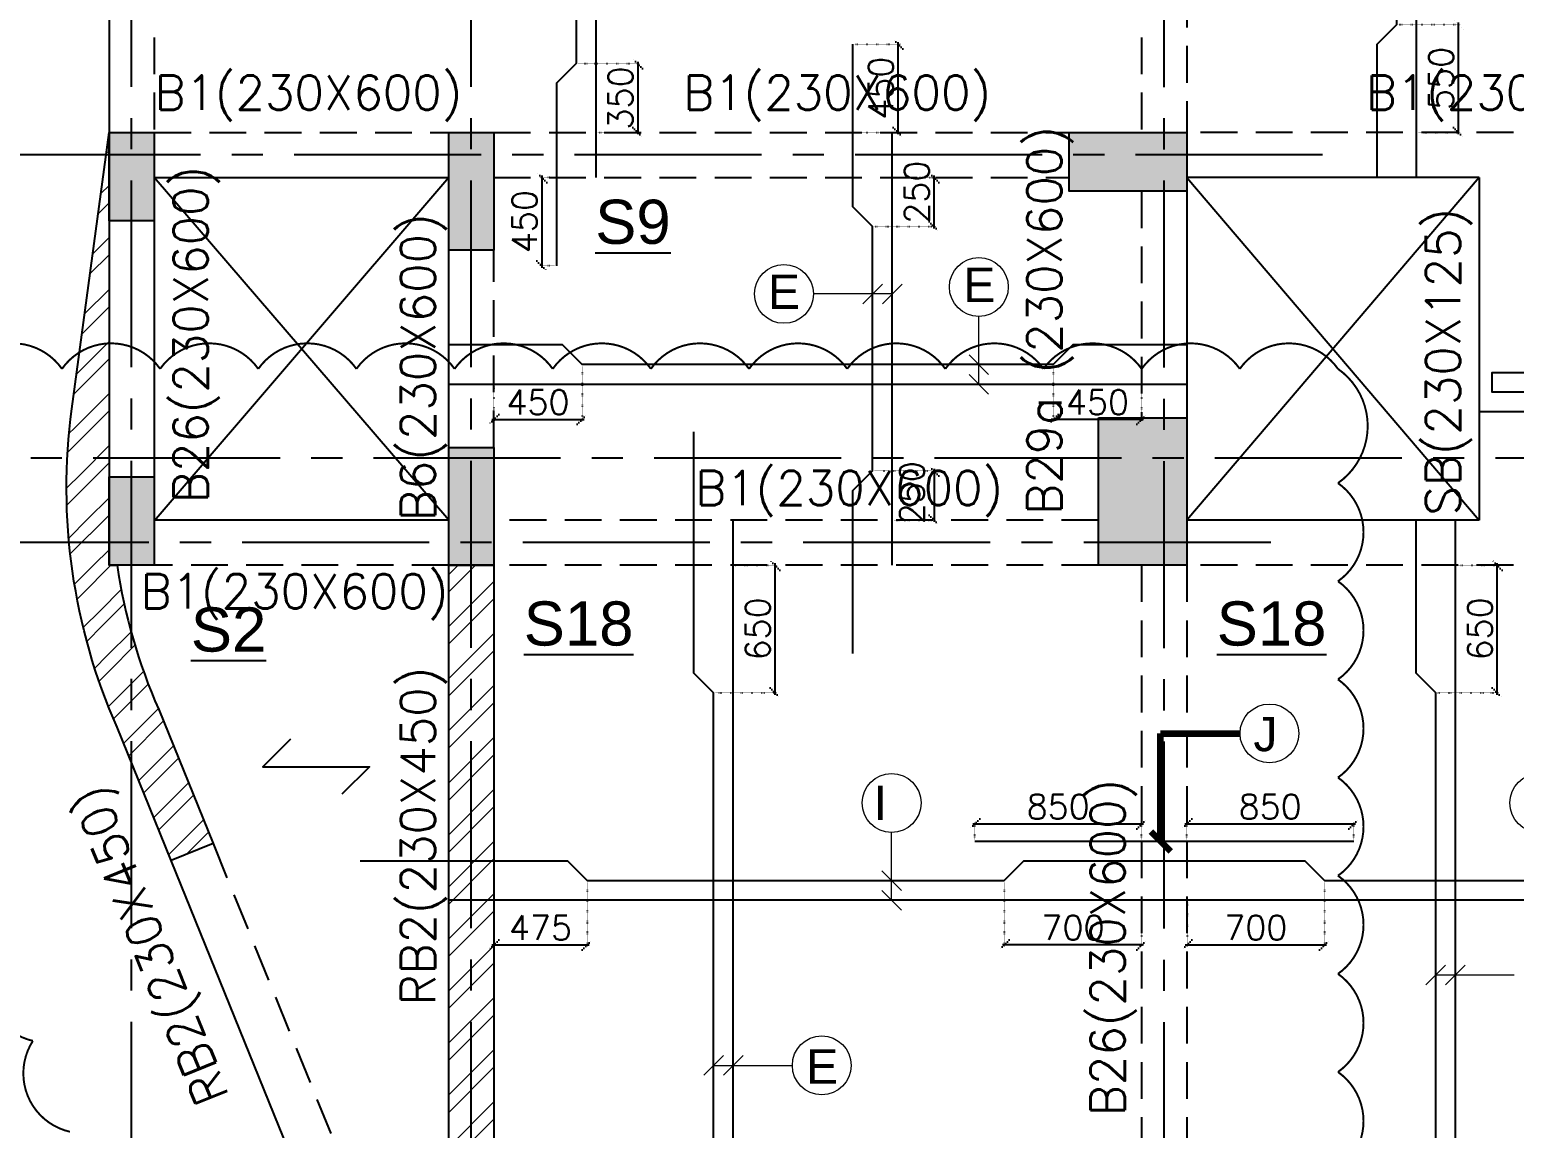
# Model space of a CAD drawing. Header units: millimetres. Extents: x 1921121 to 2008675, y -1544779 to -1482871.
# Drawn here: x 1927178 to 1934740, y -1511449 to -1505852 of the extents above; entities that cross this region are included whole.
import ezdxf

# ---------------------------------------------------------------- set-up
doc = ezdxf.new("R2010")
doc.units = ezdxf.units.MM
doc.header["$MEASUREMENT"] = 0
doc.header["$PDMODE"] = 98
for name, pattern in [('1', [0]), ('ACAD_ISO02W100', [15, 12, -3]), ('CENTER2', [28.575, 19.05, -3.175, 3.175, -3.175]), ('CONTINOUS', [0]), ('DOT', [0.25, 0, -0.25]), ('HIDDEN', [0.375, 0.25, -0.125])]:
    doc.linetypes.add(name, pattern=pattern)
for name, color, linetype in [('BEAM NO', 7, '1'), ('BEAM-230X450', 31, 'Continuous'), ('BEAM-230X600', 150, 'Continuous'), ('DIM', 191, 'Continuous'), ('Revision', 7, 'Continuous'), ('s-steel', 1, 'Continuous'), ('S-STRU. CUTOUT', 3, 'Continuous'), ('SLAB NO.', 4, 'Continuous'), ('STEEL', 1, 'Continuous'), ('STR.COLUMN', 1, 'Continuous')]:
    doc.layers.add(name, color=color, linetype=linetype)
for name, color, linetype, lineweight in [('BRICK WALL_MOFA', 8, 'Continuous', 30), ('CENTER_LINE', 8, 'CENTER2', 25), ('GRID', 252, 'ACAD_ISO02W100', 9), ('LEADER', 191, 'Continuous', 15), ('S-B5-230X600', 120, 'HIDDEN', 25), ('SLAB STEEL MARK', 133, 'Continuous', 30)]:
    doc.layers.add(name, color=color, linetype=linetype, lineweight=lineweight)
doc.layers.add('HATCH_LIGHT_MOFA', color=7, linetype='Continuous', lineweight=5, true_color=0x5b5b5b)
doc.styles.add('DEEPAK', font='arial.ttf')
doc.styles.add('ROMANS', font='romans.shx')
doc.styles.add('RS', font='romans.shx', dxfattribs={"width": 0.9})
doc.styles.add('style1', font='arial.ttf')
doc.dimstyles.new('KRUNAL-MM', dxfattribs={"dimtxt": 50, "dimasz": 35, "dimexe": 25, "dimexo": 0, "dimgap": 15, "dimtad": 1, "dimdec": 0, "dimzin": 0, "dimdsep": 46, "dimtxsty": 'RS', "dimblk": 'OBLIQUE', "dimcen": 0, "dimdle": 25, "dimclrd": 256, "dimclre": 256, "dimclrt": 7, "dimadec": 0, "dimazin": 0, "dimtfac": 1, "dimtdec": 0, "dimtix": 1, "dimtmove": 0, "dimatfit": 2, "dimfxl": 1, "dimtolj": 1, "dimtzin": 0, "dimlwd": -1, "dimlwe": -1, "dimarcsym": 0})
doc.dimstyles.new('pag', dxfattribs={"dimtxt": 180, "dimasz": 150, "dimexe": 100, "dimexo": 0, "dimgap": 50, "dimtad": 1, "dimdec": 0, "dimzin": 0, "dimdsep": 46, "dimtxsty": 'ROMANS', "dimblk": 'OBLIQUE', "dimcen": 0, "dimdle": 100, "dimclrd": 256, "dimclre": 256, "dimclrt": 256, "dimadec": 0, "dimazin": 0, "dimtfac": 1, "dimtdec": 0, "dimtmove": 2, "dimatfit": 3, "dimfxl": 1, "dimtolj": 1, "dimtzin": 0, "dimlwd": -1, "dimlwe": -1, "dimarcsym": 0})
pattern_1 = [(45, (4879.53, -101261.54), (-132.582521, 132.582521), []), (45, (4967.92, -101261.54), (-132.582521, 132.582521), [])]

# ---------------------------------------------------------------- blocks, each defined once
blk = doc.blocks.new('FIRST FLOOR COLUMNS')
at = {"layer": 'CENTER_LINE', "ltscale": 50}
for p, q in [((115, -42280.8), (115, 16013)), ((1845, -42280.8), (1845, 16013)), ((5375, -42282.2), (5375, 16013)), ((68022.3, -7025), (-4699.2, -7025))]:
    blk.add_line(p, q, dxfattribs=at)
for points in [[(6181.5, -5480), (-3761.3, -5480), (-4337.3, -4858), (-4759.7, -4858)], [(5917.3, -7455), (-3761.3, -7455), (-4337.3, -8077), (-4759.7, -8077)]]:
    blk.add_lwpolyline(points, dxfattribs=at)
blk = doc.blocks.new('_Oblique')
at = {"color": 0, "linetype": 'ByBlock', "lineweight": -2}
blk.add_line((-0.5, -0.5), (0.5, 0.5), dxfattribs=at)
blk = doc.blocks.new('*D52')
at = {"layer": 'Defpoints', "color": 0, "linetype": 'DOT', "ltscale": 5, "transparency": 16777216}
for p in [(1929962, -1506025.3), (1930061.7, -1506375.3), (1930274.8, -1506375.3)]:
    blk.add_point(p, dxfattribs=at)
at = {"layer": 'DIM', "color": 191, "linetype": 'DOT', "ltscale": 5, "transparency": 16777216}
for p, q in [((1929972, -1506025.3), (1930284.8, -1506025.3)), ((1930071.7, -1506375.3), (1930284.8, -1506375.3))]:
    blk.add_line(p, q, dxfattribs=at)
at = {"layer": 'DIM', "color": 191, "ltscale": 5, "transparency": 16777216}
blk.add_line((1930274.8, -1506015.3), (1930274.8, -1506385.3), dxfattribs=at)
at = {"layer": 'DIM', "color": 191, "linetype": 'DOT', "ltscale": 5, "transparency": 16777216, "xscale": 50, "yscale": 50, "zscale": 50}
for p, rotation in [((1930274.8, -1506025.3), 90), ((1930274.8, -1506375.3), 270)]:
    blk.add_blockref('_Oblique', p, dxfattribs=dict(at, rotation=rotation))
at = {"layer": 'DIM', "color": 7, "linetype": 'DOT', "ltscale": 5, "transparency": 16777216, "insert": (1930187.3, -1506200.3), "char_height": 125, "attachment_point": 5, "rotation": 90, "style": 'ROMANS'}
blk.add_mtext('\\A1;350', dxfattribs=at)
blk = doc.blocks.new('*D54')
at = {"layer": 'Defpoints', "color": 0, "linetype": 'DOT', "ltscale": 5, "transparency": 16777216}
for p in [(1929861.8, -1506605.3), (1929786.2, -1507055.3), (1929861.8, -1507055.3)]:
    blk.add_point(p, dxfattribs=at)
at = {"layer": 'DIM', "color": 191, "linetype": 'DOT', "ltscale": 5, "transparency": 16777216}
for p, q in [((1929851.8, -1506605.3), (1929776.2, -1506605.3)), ((1929851.8, -1507055.3), (1929776.2, -1507055.3))]:
    blk.add_line(p, q, dxfattribs=at)
at = {"layer": 'DIM', "color": 191, "ltscale": 5, "transparency": 16777216}
blk.add_line((1929786.2, -1506595.3), (1929786.2, -1507065.3), dxfattribs=at)
at = {"layer": 'DIM', "color": 191, "linetype": 'DOT', "ltscale": 5, "transparency": 16777216, "xscale": 50, "yscale": 50, "zscale": 50}
for p, rotation in [((1929786.2, -1506605.3), 90), ((1929786.2, -1507055.3), 270)]:
    blk.add_blockref('_Oblique', p, dxfattribs=dict(at, rotation=rotation))
at = {"layer": 'DIM', "color": 7, "linetype": 'DOT', "ltscale": 5, "transparency": 16777216, "insert": (1929698.7, -1506830.3), "char_height": 125, "attachment_point": 5, "rotation": 90, "style": 'ROMANS'}
blk.add_mtext('\\A1;450', dxfattribs=at)
blk = doc.blocks.new('*D57')
at = {"layer": 'Defpoints', "color": 0, "linetype": 'DOT', "ltscale": 5, "transparency": 16777216}
for p in [(1931571.3, -1506605.3), (1931784.5, -1506605.3), (1931471.7, -1506855.3)]:
    blk.add_point(p, dxfattribs=at)
at = {"layer": 'DIM', "color": 191, "linetype": 'DOT', "ltscale": 5, "transparency": 16777216}
for p, q in [((1931581.3, -1506605.3), (1931794.5, -1506605.3)), ((1931481.7, -1506855.3), (1931794.5, -1506855.3))]:
    blk.add_line(p, q, dxfattribs=at)
at = {"layer": 'DIM', "color": 191, "ltscale": 5, "transparency": 16777216}
blk.add_line((1931784.5, -1506865.3), (1931784.5, -1506595.3), dxfattribs=at)
at = {"layer": 'DIM', "color": 191, "linetype": 'DOT', "ltscale": 5, "transparency": 16777216, "xscale": 50, "yscale": 50, "zscale": 50}
for p, rotation in [((1931784.5, -1506605.3), 90), ((1931784.5, -1506855.3), 270)]:
    blk.add_blockref('_Oblique', p, dxfattribs=dict(at, rotation=rotation))
at = {"layer": 'DIM', "color": 7, "linetype": 'DOT', "ltscale": 5, "transparency": 16777216, "insert": (1931697, -1506680.3), "char_height": 125, "attachment_point": 5, "rotation": 90, "style": 'ROMANS'}
blk.add_mtext('\\A1;250', dxfattribs=at)
blk = doc.blocks.new('*D58')
at = {"layer": 'Defpoints', "color": 0, "linetype": 'DOT', "ltscale": 5, "transparency": 16777216}
for p in [(1931471.6, -1508100.3), (1931571.6, -1508350.3), (1931784.7, -1508350.3)]:
    blk.add_point(p, dxfattribs=at)
at = {"layer": 'DIM', "color": 191, "linetype": 'DOT', "ltscale": 5, "transparency": 16777216}
for p, q in [((1931481.6, -1508100.3), (1931794.7, -1508100.3)), ((1931581.6, -1508350.3), (1931794.7, -1508350.3))]:
    blk.add_line(p, q, dxfattribs=at)
at = {"layer": 'DIM', "color": 191, "ltscale": 5, "transparency": 16777216}
blk.add_line((1931784.7, -1508090.3), (1931784.7, -1508360.3), dxfattribs=at)
at = {"layer": 'DIM', "color": 191, "linetype": 'DOT', "ltscale": 5, "transparency": 16777216, "xscale": 50, "yscale": 50, "zscale": 50}
for p, rotation in [((1931784.7, -1508100.3), 90), ((1931784.7, -1508350.3), 270)]:
    blk.add_blockref('_Oblique', p, dxfattribs=dict(at, rotation=rotation))
at = {"layer": 'DIM', "color": 7, "linetype": 'DOT', "ltscale": 5, "transparency": 16777216, "insert": (1931672.2, -1508211.1), "char_height": 125, "attachment_point": 5, "rotation": 90, "style": 'ROMANS'}
blk.add_mtext('\\A1;250', dxfattribs=at)
blk = doc.blocks.new('*D59')
at = {"layer": 'Defpoints', "color": 0, "linetype": 'DOT', "ltscale": 5, "transparency": 16777216}
for p in [(1931371.5, -1505925.3), (1931601.3, -1505925.3), (1931371.5, -1506375.3)]:
    blk.add_point(p, dxfattribs=at)
at = {"layer": 'DIM', "color": 191, "linetype": 'DOT', "ltscale": 5, "transparency": 16777216}
for p, q in [((1931381.5, -1505925.3), (1931611.3, -1505925.3)), ((1931381.5, -1506375.3), (1931611.3, -1506375.3))]:
    blk.add_line(p, q, dxfattribs=at)
at = {"layer": 'DIM', "color": 191, "ltscale": 5, "transparency": 16777216}
blk.add_line((1931601.3, -1506385.3), (1931601.3, -1505915.3), dxfattribs=at)
at = {"layer": 'DIM', "color": 191, "linetype": 'DOT', "ltscale": 5, "transparency": 16777216, "xscale": 50, "yscale": 50, "zscale": 50}
for p, rotation in [((1931601.3, -1505925.3), 90), ((1931601.3, -1506375.3), 270)]:
    blk.add_blockref('_Oblique', p, dxfattribs=dict(at, rotation=rotation))
at = {"layer": 'DIM', "color": 7, "linetype": 'DOT', "ltscale": 5, "transparency": 16777216, "insert": (1931513.8, -1506150.3), "char_height": 125, "attachment_point": 5, "rotation": 90, "style": 'ROMANS'}
blk.add_mtext('\\A1;450', dxfattribs=at)
blk = doc.blocks.new('*D60')
at = {"layer": 'Defpoints', "color": 0, "linetype": 'DOT', "ltscale": 5, "transparency": 16777216}
for p in [(1929991.7, -1507558.5), (1929542.1, -1507658.5), (1929991.7, -1507837.7)]:
    blk.add_point(p, dxfattribs=at)
at = {"layer": 'DIM', "color": 191, "linetype": 'DOT', "ltscale": 5, "transparency": 16777216}
for p, q in [((1929991.7, -1507568.5), (1929991.7, -1507847.7)), ((1929542.1, -1507668.5), (1929542.1, -1507847.7))]:
    blk.add_line(p, q, dxfattribs=at)
at = {"layer": 'DIM', "color": 191, "ltscale": 5, "transparency": 16777216}
blk.add_line((1929532.1, -1507837.7), (1930001.7, -1507837.7), dxfattribs=at)
at = {"layer": 'DIM', "color": 191, "linetype": 'DOT', "ltscale": 5, "transparency": 16777216, "xscale": 50, "yscale": 50, "zscale": 50, "rotation": 180}
blk.add_blockref('_Oblique', (1929542.1, -1507837.7), dxfattribs=at)
at = {"layer": 'DIM', "color": 191, "linetype": 'DOT', "ltscale": 5, "transparency": 16777216, "xscale": 50, "yscale": 50, "zscale": 50}
blk.add_blockref('_Oblique', (1929991.7, -1507837.7), dxfattribs=at)
at = {"layer": 'DIM', "color": 7, "linetype": 'DOT', "ltscale": 5, "transparency": 16777216, "insert": (1929766.9, -1507750.2), "char_height": 125, "attachment_point": 5, "style": 'ROMANS'}
blk.add_mtext('\\A1;450', dxfattribs=at)
blk = doc.blocks.new('*D61')
at = {"layer": 'Defpoints', "color": 0, "linetype": 'DOT', "ltscale": 5, "transparency": 16777216}
for p in [(1932391.9, -1507558.5), (1932842.1, -1507658.5), (1932391.9, -1507837.7)]:
    blk.add_point(p, dxfattribs=at)
at = {"layer": 'DIM', "color": 191, "linetype": 'DOT', "ltscale": 5, "transparency": 16777216}
for p, q in [((1932391.9, -1507568.5), (1932391.9, -1507847.7)), ((1932842.1, -1507668.5), (1932842.1, -1507847.7))]:
    blk.add_line(p, q, dxfattribs=at)
at = {"layer": 'DIM', "color": 191, "ltscale": 5, "transparency": 16777216}
blk.add_line((1932852.1, -1507837.7), (1932381.9, -1507837.7), dxfattribs=at)
at = {"layer": 'DIM', "color": 191, "linetype": 'DOT', "ltscale": 5, "transparency": 16777216, "xscale": 50, "yscale": 50, "zscale": 50, "rotation": 180}
blk.add_blockref('_Oblique', (1932391.9, -1507837.7), dxfattribs=at)
at = {"layer": 'DIM', "color": 191, "linetype": 'DOT', "ltscale": 5, "transparency": 16777216, "xscale": 50, "yscale": 50, "zscale": 50}
blk.add_blockref('_Oblique', (1932842.1, -1507837.7), dxfattribs=at)
at = {"layer": 'DIM', "color": 7, "linetype": 'DOT', "ltscale": 5, "transparency": 16777216, "insert": (1932617, -1507750.2), "char_height": 125, "attachment_point": 5, "style": 'ROMANS'}
blk.add_mtext('\\A1;450', dxfattribs=at)
blk = doc.blocks.new('*D130')
at = {"layer": 'Defpoints', "color": 0, "linetype": 'DOT', "ltscale": 5, "transparency": 16777216}
for p in [(1933773.7, -1510187.2), (1933073.5, -1510287.2), (1933773.7, -1510514.6)]:
    blk.add_point(p, dxfattribs=at)
at = {"layer": 'DIM', "color": 191, "linetype": 'DOT', "ltscale": 5, "transparency": 16777216}
for p, q in [((1933773.7, -1510197.2), (1933773.7, -1510524.6)), ((1933073.5, -1510297.2), (1933073.5, -1510524.6))]:
    blk.add_line(p, q, dxfattribs=at)
at = {"layer": 'DIM', "color": 191, "ltscale": 5, "transparency": 16777216}
blk.add_line((1933063.5, -1510514.6), (1933783.7, -1510514.6), dxfattribs=at)
at = {"layer": 'DIM', "color": 191, "linetype": 'DOT', "ltscale": 5, "transparency": 16777216, "xscale": 50, "yscale": 50, "zscale": 50, "rotation": 180}
blk.add_blockref('_Oblique', (1933073.5, -1510514.6), dxfattribs=at)
at = {"layer": 'DIM', "color": 191, "linetype": 'DOT', "ltscale": 5, "transparency": 16777216, "xscale": 50, "yscale": 50, "zscale": 50}
blk.add_blockref('_Oblique', (1933773.7, -1510514.6), dxfattribs=at)
at = {"layer": 'DIM', "color": 7, "linetype": 'DOT', "ltscale": 5, "transparency": 16777216, "insert": (1933423.6, -1510427.1), "char_height": 125, "attachment_point": 5, "style": 'ROMANS'}
blk.add_mtext('\\A1;700', dxfattribs=at)
blk = doc.blocks.new('*D147')
at = {"layer": 'Defpoints', "color": 0, "linetype": 'DOT', "ltscale": 5, "transparency": 16777216}
for p in [(1934439.9, -1508580.3), (1934653.1, -1508580.3), (1934340.3, -1509230.3)]:
    blk.add_point(p, dxfattribs=at)
at = {"layer": 'DIM', "color": 191, "linetype": 'DOT', "ltscale": 5, "transparency": 16777216}
for p, q in [((1934449.9, -1508580.3), (1934663.1, -1508580.3)), ((1934350.3, -1509230.3), (1934663.1, -1509230.3))]:
    blk.add_line(p, q, dxfattribs=at)
at = {"layer": 'DIM', "color": 191, "ltscale": 5, "transparency": 16777216}
blk.add_line((1934653.1, -1509240.3), (1934653.1, -1508570.3), dxfattribs=at)
at = {"layer": 'DIM', "color": 191, "linetype": 'DOT', "ltscale": 5, "transparency": 16777216, "xscale": 50, "yscale": 50, "zscale": 50}
for p, rotation in [((1934653.1, -1508580.3), 90), ((1934653.1, -1509230.3), 270)]:
    blk.add_blockref('_Oblique', p, dxfattribs=dict(at, rotation=rotation))
at = {"layer": 'DIM', "color": 7, "linetype": 'DOT', "ltscale": 5, "transparency": 16777216, "insert": (1934565.6, -1508905.3), "char_height": 125, "attachment_point": 5, "rotation": 90, "style": 'ROMANS'}
blk.add_mtext('\\A1;650', dxfattribs=at)
blk = doc.blocks.new('*D216')
at = {"layer": 'Defpoints', "color": 0, "linetype": 'DOT', "ltscale": 5, "transparency": 16777216}
for p in [(1934142, -1505825.3), (1934242, -1506375.3), (1934455.1, -1506375.3)]:
    blk.add_point(p, dxfattribs=at)
at = {"layer": 'DIM', "color": 191, "linetype": 'DOT', "ltscale": 5, "transparency": 16777216}
for p, q in [((1934152, -1505825.3), (1934465.1, -1505825.3)), ((1934252, -1506375.3), (1934465.1, -1506375.3))]:
    blk.add_line(p, q, dxfattribs=at)
at = {"layer": 'DIM', "color": 191, "ltscale": 5, "transparency": 16777216}
blk.add_line((1934455.1, -1505815.3), (1934455.1, -1506385.3), dxfattribs=at)
at = {"layer": 'DIM', "color": 191, "linetype": 'DOT', "ltscale": 5, "transparency": 16777216, "xscale": 50, "yscale": 50, "zscale": 50}
for p, rotation in [((1934455.1, -1505825.3), 90), ((1934455.1, -1506375.3), 270)]:
    blk.add_blockref('_Oblique', p, dxfattribs=dict(at, rotation=rotation))
at = {"layer": 'DIM', "color": 7, "linetype": 'DOT', "ltscale": 5, "transparency": 16777216, "insert": (1934367.6, -1506100.3), "char_height": 125, "attachment_point": 5, "rotation": 90, "style": 'ROMANS'}
blk.add_mtext('\\A1;550', dxfattribs=at)
blk = doc.blocks.new('ARCH COL')
at = {"layer": 'STR.COLUMN', "transparency": 33554687}
h = blk.add_hatch(color=256, dxfattribs=at)
h.dxf.hatch_style = 1
h.paths.add_polyline_path([(232802.4, -5365), (232802.4, -5815), (233032.4, -5815), (233032.4, -5365)])
h = blk.add_hatch(color=256, dxfattribs=at)
h.dxf.hatch_style = 1
h.paths.add_polyline_path([(234532.4, -5965), (234762.4, -5965), (234762.4, -5365), (234532.4, -5365)])
h = blk.add_hatch(color=256, dxfattribs=at)
h.dxf.hatch_style = 1
h.paths.add_polyline_path([(237692.4, -5665), (238292.4, -5665), (238292.4, -5365), (237692.4, -5365)])
h = blk.add_hatch(color=256, dxfattribs=at)
h.dxf.hatch_style = 1
h.paths.add_polyline_path([(237842.4, -7570), (238292.4, -7570), (238292.4, -6820), (237842.4, -6820)])
h = blk.add_hatch(color=256, dxfattribs=at)
h.dxf.hatch_style = 1
h.paths.add_polyline_path([(234532.4, -7570), (234762.4, -7570), (234762.4, -6970), (234532.4, -6970)])
h = blk.add_hatch(color=256, dxfattribs=at)
h.dxf.hatch_style = 1
h.paths.add_polyline_path([(232802.4, -7120), (232802.4, -7570), (233032.4, -7570), (233032.4, -7120)])
at = {"layer": 'STR.COLUMN', "color": 5}
for points in [[(232802.4, -5365), (233032.4, -5365), (233032.4, -5815), (232802.4, -5815), (232802.4, -5365)], [(234532.4, -5365), (234762.4, -5365), (234762.4, -5965), (234532.4, -5965), (234532.4, -5365)], [(237692.4, -5365), (238292.4, -5365), (238292.4, -5665), (237692.4, -5665), (237692.4, -5365)], [(237842.4, -6820), (238292.4, -6820), (238292.4, -7570), (237842.4, -7570), (237842.4, -6820)], [(234532.4, -6970), (234762.4, -6970), (234762.4, -7570), (234532.4, -7570), (234532.4, -6970)], [(232802.4, -7120), (233032.4, -7120), (233032.4, -7570), (232802.4, -7570), (232802.4, -7120)]]:
    blk.add_lwpolyline(points, dxfattribs=at)
blk = doc.blocks.new('*D191')
at = {"layer": 'Defpoints', "color": 0, "linetype": 'DOT', "ltscale": 5, "transparency": 16777216}
for p in [(1932142.4, -1510187.2), (1932842.1, -1510287.2), (1932142.4, -1510514.6)]:
    blk.add_point(p, dxfattribs=at)
at = {"layer": 'DIM', "color": 191, "linetype": 'DOT', "ltscale": 5, "transparency": 16777216}
for p, q in [((1932142.4, -1510197.2), (1932142.4, -1510524.6)), ((1932842.1, -1510297.2), (1932842.1, -1510524.6))]:
    blk.add_line(p, q, dxfattribs=at)
at = {"layer": 'DIM', "color": 191, "ltscale": 5, "transparency": 16777216}
blk.add_line((1932852.1, -1510514.6), (1932132.4, -1510514.6), dxfattribs=at)
at = {"layer": 'DIM', "color": 191, "linetype": 'DOT', "ltscale": 5, "transparency": 16777216, "xscale": 50, "yscale": 50, "zscale": 50, "rotation": 180}
blk.add_blockref('_Oblique', (1932142.4, -1510514.6), dxfattribs=at)
at = {"layer": 'DIM', "color": 191, "linetype": 'DOT', "ltscale": 5, "transparency": 16777216, "xscale": 50, "yscale": 50, "zscale": 50}
blk.add_blockref('_Oblique', (1932842.1, -1510514.6), dxfattribs=at)
at = {"layer": 'DIM', "color": 7, "linetype": 'DOT', "ltscale": 5, "transparency": 16777216, "insert": (1932492.3, -1510427.1), "char_height": 125, "attachment_point": 5, "style": 'ROMANS'}
blk.add_mtext('\\A1;700', dxfattribs=at)
blk = doc.blocks.new('*D192')
at = {"layer": 'Defpoints', "color": 0, "linetype": 'DOT', "ltscale": 5, "transparency": 16777216}
for p in [(1930017.3, -1510187.2), (1929542.1, -1510287.2), (1930017.3, -1510514.6)]:
    blk.add_point(p, dxfattribs=at)
at = {"layer": 'DIM', "color": 191, "linetype": 'DOT', "ltscale": 5, "transparency": 16777216}
for p, q in [((1930017.3, -1510197.2), (1930017.3, -1510524.6)), ((1929542.1, -1510297.2), (1929542.1, -1510524.6))]:
    blk.add_line(p, q, dxfattribs=at)
at = {"layer": 'DIM', "color": 191, "ltscale": 5, "transparency": 16777216}
blk.add_line((1929532.1, -1510514.6), (1930027.3, -1510514.6), dxfattribs=at)
at = {"layer": 'DIM', "color": 191, "linetype": 'DOT', "ltscale": 5, "transparency": 16777216, "xscale": 50, "yscale": 50, "zscale": 50, "rotation": 180}
blk.add_blockref('_Oblique', (1929542.1, -1510514.6), dxfattribs=at)
at = {"layer": 'DIM', "color": 191, "linetype": 'DOT', "ltscale": 5, "transparency": 16777216, "xscale": 50, "yscale": 50, "zscale": 50}
blk.add_blockref('_Oblique', (1930017.3, -1510514.6), dxfattribs=at)
at = {"layer": 'DIM', "color": 7, "linetype": 'DOT', "ltscale": 5, "transparency": 16777216, "insert": (1929779.7, -1510427.1), "char_height": 125, "attachment_point": 5, "style": 'ROMANS'}
blk.add_mtext('\\A1;475', dxfattribs=at)
blk = doc.blocks.new('*D193')
at = {"layer": 'Defpoints', "color": 0, "linetype": 'DOT', "ltscale": 5, "transparency": 16777216}
for p in [(1932842.1, -1509898.2), (1931992.1, -1509987.2), (1932842.1, -1509987.2)]:
    blk.add_point(p, dxfattribs=at)
at = {"layer": 'DIM', "color": 191, "linetype": 'DOT', "ltscale": 5, "transparency": 16777216}
for p, q in [((1931992.1, -1509977.2), (1931992.1, -1509888.2)), ((1932842.1, -1509977.2), (1932842.1, -1509888.2))]:
    blk.add_line(p, q, dxfattribs=at)
at = {"layer": 'DIM', "color": 191, "ltscale": 5, "transparency": 16777216}
blk.add_line((1931982.1, -1509898.2), (1932852.1, -1509898.2), dxfattribs=at)
at = {"layer": 'DIM', "color": 191, "linetype": 'DOT', "ltscale": 5, "transparency": 16777216, "xscale": 50, "yscale": 50, "zscale": 50, "rotation": 180}
blk.add_blockref('_Oblique', (1931992.1, -1509898.2), dxfattribs=at)
at = {"layer": 'DIM', "color": 191, "linetype": 'DOT', "ltscale": 5, "transparency": 16777216, "xscale": 50, "yscale": 50, "zscale": 50}
blk.add_blockref('_Oblique', (1932842.1, -1509898.2), dxfattribs=at)
at = {"layer": 'DIM', "color": 7, "linetype": 'DOT', "ltscale": 5, "transparency": 16777216, "insert": (1932417.1, -1509810.7), "char_height": 125, "attachment_point": 5, "style": 'ROMANS'}
blk.add_mtext('\\A1;850', dxfattribs=at)
blk = doc.blocks.new('*D194')
at = {"layer": 'Defpoints', "color": 0, "linetype": 'DOT', "ltscale": 5, "transparency": 16777216}
for p in [(1933922.1, -1509898.2), (1933072.1, -1509987.2), (1933922.1, -1509987.2)]:
    blk.add_point(p, dxfattribs=at)
at = {"layer": 'DIM', "color": 191, "linetype": 'DOT', "ltscale": 5, "transparency": 16777216}
for p, q in [((1933072.1, -1509977.2), (1933072.1, -1509888.2)), ((1933922.1, -1509977.2), (1933922.1, -1509888.2))]:
    blk.add_line(p, q, dxfattribs=at)
at = {"layer": 'DIM', "color": 191, "ltscale": 5, "transparency": 16777216}
blk.add_line((1933062.1, -1509898.2), (1933932.1, -1509898.2), dxfattribs=at)
at = {"layer": 'DIM', "color": 191, "linetype": 'DOT', "ltscale": 5, "transparency": 16777216, "xscale": 50, "yscale": 50, "zscale": 50, "rotation": 180}
blk.add_blockref('_Oblique', (1933072.1, -1509898.2), dxfattribs=at)
at = {"layer": 'DIM', "color": 191, "linetype": 'DOT', "ltscale": 5, "transparency": 16777216, "xscale": 50, "yscale": 50, "zscale": 50}
blk.add_blockref('_Oblique', (1933922.1, -1509898.2), dxfattribs=at)
at = {"layer": 'DIM', "color": 7, "linetype": 'DOT', "ltscale": 5, "transparency": 16777216, "insert": (1933497.1, -1509810.7), "char_height": 125, "attachment_point": 5, "style": 'ROMANS'}
blk.add_mtext('\\A1;850', dxfattribs=at)
blk = doc.blocks.new('*D195')
at = {"layer": 'Defpoints', "color": 0, "linetype": 'DOT', "ltscale": 5, "transparency": 16777216}
for p in [(1930761.2, -1508580.3), (1930974.4, -1508580.3), (1930661.5, -1509230.3)]:
    blk.add_point(p, dxfattribs=at)
at = {"layer": 'DIM', "color": 191, "linetype": 'DOT', "ltscale": 5, "transparency": 16777216}
for p, q in [((1930771.2, -1508580.3), (1930984.4, -1508580.3)), ((1930671.5, -1509230.3), (1930984.4, -1509230.3))]:
    blk.add_line(p, q, dxfattribs=at)
at = {"layer": 'DIM', "color": 191, "ltscale": 5, "transparency": 16777216}
blk.add_line((1930974.4, -1509240.3), (1930974.4, -1508570.3), dxfattribs=at)
at = {"layer": 'DIM', "color": 191, "linetype": 'DOT', "ltscale": 5, "transparency": 16777216, "xscale": 50, "yscale": 50, "zscale": 50}
for p, rotation in [((1930974.4, -1508580.3), 90), ((1930974.4, -1509230.3), 270)]:
    blk.add_blockref('_Oblique', p, dxfattribs=dict(at, rotation=rotation))
at = {"layer": 'DIM', "color": 7, "linetype": 'DOT', "ltscale": 5, "transparency": 16777216, "insert": (1930886.9, -1508905.3), "char_height": 125, "attachment_point": 5, "rotation": 90, "style": 'ROMANS'}
blk.add_mtext('\\A1;650', dxfattribs=at)
blk = doc.blocks.new('*U7')
at = {"layer": 'STEEL'}
blk.add_lwpolyline([(707738.1, 27916.3), (707888.1, 27766.3), (707888.1, 28344.3), (708038.1, 28194.3)], dxfattribs=at)
blk = doc.blocks.new('A$C02ad8bd7')
at = {"layer": 'BEAM NO', "ltscale": 500, "style": 'ROMANS'}
for s, rotation, p in [('B1(230X600)', 359.99997, (1.9, 1870.1, 0)), ('B1(230X600)', 359.99997, (2695.2, 1870.1, 0)), ('B1(230X600)', 359.99997, (6172.2, 1870.1, 0)), ('B6(230X600)', 89.99997, (1430.4, -225.2, 0)), ('SB(230X125)', 89.99997, (6653, -197.2, 0)), ('B1(230X600)', 359.99997, (2756.7, -144.4, 0)), ('B1(230X600)', 359.99997, (-68.8, -670, 0)), ('RB2(230X450)', 89.99997, (1430.4, -2692.2, 0)), ('B26(230X600)', 89.99997, (4944.6, -3256.2, 0)), ('RB2(230X450)', 112.09717, (383.6, -3155.1, 0))]:
    blk.add_text(s, height=175, rotation=rotation, dxfattribs=at).set_placement(p)
at = {"layer": 'BEAM NO', "char_height": 175, "attachment_point": 1, "rotation": 89.99997, "style": 'ROMANS'}
for s, insert, width in [('\\pxqc;B29a (230X600)', (4447.1, -208.2, 0), 2010), ('\\pxqc;B26(230X600)', (98.6, -186, 0), 1822.734)]:
    blk.add_mtext(s, dxfattribs=dict(at, insert=insert, width=width))

msp = doc.modelspace()

# ---------------------------------------------------------------- hatches: boundary and pattern name
at = {"layer": 'HATCH_LIGHT_MOFA'}
h = msp.add_hatch(dxfattribs=at)
h.set_pattern_fill('ANSI32', color=256, scale=500)
h.set_pattern_definition(pattern_1)
edge = h.paths.add_edge_path()
edge.add_line((1928112.1, -1509998.9), (1927899, -1510085.4))
edge.add_line((1927899, -1510085.4), (1927623.1, -1509406))
edge.add_arc((1930387.5, -1508184.7), 3022.1, 172.38091, 203.83595, ccw=False)
edge.add_line((1927392.1, -1507784), (1927582.1, -1506375.3))
edge.add_line((1927582.1, -1506375.3), (1927582.1, -1508580.3))
edge.add_line((1927582.1, -1508580.3), (1927623.5, -1508580.3))
edge.add_arc((1930437.9, -1508170.2), 2844.1, 188.29056, 203.76098)
edge.add_line((1927834.9, -1509316.2), (1928112.1, -1509998.9))
h = msp.add_hatch(dxfattribs=at)
h.set_pattern_fill('ANSI32', color=256, scale=500)
h.set_pattern_definition(pattern_1)
edge = h.paths.add_edge_path()
edge.add_line((1929542.1, -1508580.3), (1929542.1, -1513058.1))
edge.add_arc((1930045.7, -1512270.4), 934.9, 218.31038, 237.40818, ccw=False)
edge.add_line((1929312.1, -1512849.9), (1929312.1, -1508580.3))
edge.add_line((1929312.1, -1508580.3), (1929542.1, -1508580.3))

# ---------------------------------------------------------------- linework, layer by layer
at = {"layer": 'BEAM-230X450', "linetype": 'CONTINOUS', "ltscale": 750}
msp.add_line((1934562.1, -1506605.3), (1934562.1, -1508350.3), dxfattribs=at)
at = {"layer": 'BEAM-230X600', "linetype": 'CONTINOUS', "ltscale": 750}
for p, q in [((1927582.1, -1502510.3), (1927582.1, -1506375.3)), ((1927812.1, -1506605.3), (1929312.1, -1506605.3)), ((1934562.1, -1506605.3), (1933072.1, -1506605.3)), ((1933072.1, -1506675.3), (1933072.1, -1507830.3)), ((1927582.1, -1506825.3), (1927582.1, -1508130.3)), ((1927812.1, -1506825.3), (1927812.1, -1508130.3)), ((1929312.1, -1507980.3), (1929312.1, -1506975.3)), ((1929312.1, -1508350.3), (1927812.1, -1508350.3)), ((1934562.1, -1508350.3), (1933072.1, -1508350.3)), ((1928799, -1512302.1), (1927899, -1510085.4))]:
    msp.add_line(p, q, dxfattribs=at)
at = {"layer": 'BEAM-230X600', "linetype": 'HIDDEN', "ltscale": 750}
for p, q in [((1933072.1, -1502560.3), (1933072.1, -1506375.3)), ((1927812.1, -1503922.8), (1927812.1, -1506375.3)), ((1932842.1, -1503922.8), (1932842.1, -1506375.3)), ((1927812.1, -1506375.3), (1929312.1, -1506375.3)), ((1929542.1, -1506375.3), (1932472.1, -1506375.3)), ((1936142.1, -1506375.3), (1933072.1, -1506375.3)), ((1929542.1, -1506605.3), (1932472.1, -1506605.3)), ((1932842.1, -1506675.3), (1932842.1, -1507830.3)), ((1929542.1, -1507980.3), (1929542.1, -1506975.3)), ((1932622.1, -1508350.3), (1929542.1, -1508350.3)), ((1929312.1, -1508580.3), (1927812.1, -1508580.3)), ((1929312.1, -1512848.9), (1929312.1, -1508580.3)), ((1932622.1, -1508580.3), (1929542.1, -1508580.3)), ((1929542.1, -1508580.3), (1929542.1, -1513058.1)), ((1932842.1, -1508580.3), (1932842.1, -1512385.3)), ((1936142.1, -1508580.3), (1933072.1, -1508580.3)), ((1933072.1, -1508580.3), (1933072.1, -1512385.3)), ((1928112.1, -1509998.9), (1929012.1, -1512215.6))]:
    msp.add_line(p, q, dxfattribs=at)
at = {"layer": 'BEAM-230X600', "color": 4, "linetype": 'CONTINOUS', "ltscale": 750}
for points in [[(1928112.1, -1509998.9), (1927899, -1510085.4), (1927623.1, -1509406, -0.138117), (1927392.1, -1507784), (1927582.1, -1506375.3), (1927582.1, -1508580.3), (1927623.5, -1508580.3, 0.067605), (1927834.9, -1509316.2)], [(1929542.1, -1508580.3), (1929542.1, -1513058.1, -0.083523), (1929312.1, -1512849.9), (1929312.1, -1508580.3)]]:
    msp.add_lwpolyline(points, format="xyb", close=True, dxfattribs=at)
at = {"layer": 'LEADER'}
for centre in [(1932012.7, -1507163), (1931019.6, -1507198.2), (1933493.2, -1509437.5), (1931568.2, -1509791.7), (1934868.2, -1509791.7), (1931212.7, -1511128.7)]:
    msp.add_circle(centre, 150, dxfattribs=at)
at = {"layer": 'Revision', "color": 2, "const_width": 10}
for points in [[(1933842.1, -1511662.2, 0.5206), (1933842.1, -1511162.2, 0.5206), (1933842.1, -1510662.2, 0.5206), (1933842.1, -1510162.2, 0.5206), (1933842.1, -1509662.2, 0.5206), (1933842.1, -1509162.2, 0.5206), (1933842.1, -1508662.2, 0.5206), (1933842.1, -1508162.2, 0.5206), (1933842.1, -1507580.3, 0.5206), (1933842.1, -1507580.3, 0.5206), (1933342.1, -1507580.3, 0.5206), (1932842.1, -1507580.3, 0.5206), (1932342.1, -1507580.3, 0.5206), (1931842.1, -1507580.3, 0.5206), (1931342.1, -1507580.3, 0.5206), (1930842.1, -1507580.3, 0.5206), (1930342.1, -1507580.3, 0.5206), (1929842.1, -1507580.3, 0.5206), (1929342.1, -1507580.3, 0.5206), (1928842.1, -1507580.3, 0.5206), (1928342.1, -1507580.3, 0.5206), (1927842.1, -1507580.3, 0.5206), (1927342.1, -1507580.3, 0.5206), (1926842.1, -1507580.3, 0.5206)], [(1927005.5, -1510540.6, 0.5206), (1927194.1, -1511003.6, 0.5206), (1927382.7, -1511466.7, 0.5206)]]:
    msp.add_lwpolyline(points, format="xyb", dxfattribs=at)
at = {"layer": 's-steel'}
for points in [[(1934042, -1506605.3), (1934042, -1505925.3), (1934142, -1505825.3), (1934142, -1503110.3), (1934041.7, -1503010.3), (1934041.8, -1502330.3)], [(1934242, -1506605.3), (1934242, -1502330.3)], [(1929861.9, -1503807.8), (1929861.9, -1504422.8), (1929961.9, -1504522.8), (1929962, -1506025.3), (1929861.7, -1506125.3), (1929861.8, -1507055.3)], [(1930061.9, -1503807.8), (1930061.9, -1506605.3)], [(1931371.6, -1509030.3), (1931371.6, -1508200.3), (1931471.6, -1508100.3), (1931471.7, -1506855.3), (1931371.4, -1506755.3), (1931371.5, -1505925.3)], [(1931571.6, -1508580.3), (1931571.6, -1506375.3)], [(1933072.1, -1507458.6), (1932491.9, -1507458.5), (1932391.9, -1507558.5), (1929991.7, -1507558.5), (1929891.7, -1507458.5), (1929312.1, -1507458.5)], [(1935912.1, -1507599.4), (1936466.1, -1507599.4), (1936466.1, -1507699.4), (1934628.1, -1507699.4), (1934628.1, -1507599.4), (1935022.1, -1507599.4)], [(1929312.1, -1507658.5), (1933072.1, -1507658.5)], [(1936592.1, -1507799.4), (1934562.1, -1507799.4)], [(1930561.4, -1513394.3), (1930561.4, -1512586.1), (1930661.4, -1512486.1), (1930661.5, -1509230.3), (1930561.2, -1509130.3), (1930561.3, -1507900.3)], [(1930761.4, -1513369.2), (1930761.4, -1508350.3)], [(1934240.2, -1513320.3), (1934240.2, -1512105.3), (1934340.2, -1512005.3), (1934340.3, -1509230.3), (1934240, -1509130.3), (1934240.1, -1508350.3)], [(1934440.2, -1513320.3), (1934440.2, -1508350.3)], [(1933922.1, -1509987.2), (1931992.1, -1509987.2)], [(1928860.7, -1510087.2), (1929917.3, -1510087.2), (1930017.3, -1510187.2), (1932142.4, -1510187.2), (1932242.4, -1510087.2), (1933142.1, -1510087.2)], [(1932842.1, -1510087.2), (1933673.7, -1510087.2), (1933773.7, -1510187.2), (1935442.4, -1510187.2), (1935542.4, -1510087.2), (1936442.1, -1510087.2)], [(1933142.1, -1510287.2), (1929310.7, -1510287.2)], [(1936442.1, -1510287.2), (1932842.1, -1510287.2)]]:
    msp.add_lwpolyline(points, dxfattribs=at)
at = {"layer": 'S-STRU. CUTOUT', "ltscale": 750}
for p, q in [((1929312.1, -1508350.3), (1927812.1, -1506605.3)), ((1929312.1, -1506605.3), (1927812.1, -1508355.3)), ((1934562.1, -1506605.3), (1933072.1, -1508350.3)), ((1933072.1, -1506605.3), (1934562.1, -1508350.3))]:
    msp.add_line(p, q, dxfattribs=at)

# ---------------------------------------------------------------- block references
at = {"layer": 'BRICK WALL_MOFA', "color": 251}
msp.add_blockref('A$C02ad8bd7', (1927812.1, -1508130.3), dxfattribs=at)
at = {"layer": 'GRID'}
msp.add_blockref('FIRST FLOOR COLUMNS', (1927582.1, -1501010.3), dxfattribs=at)
at = {"layer": 'S-B5-230X600', "xscale": 0.9375000000000001, "yscale": 0.9375000000000001, "zscale": 0.9375000000000001, "rotation": 269.9999999999999}
msp.add_blockref('*U7', (1902335.1, -845961.7), dxfattribs=at)
at = {"layer": 'STR.COLUMN'}
msp.add_blockref('ARCH COL', (1694779.7, -1501010.3), dxfattribs=at)

# ---------------------------------------------------------------- texts
at = {"layer": 'SLAB NO.', "color": 6, "style": 'DEEPAK'}
for s, p in [('%%US9', (1930058.5, -1506943.4)), ('%%US2', (1927998.7, -1509020.5)), ('%%US18', (1929694.3, -1508989.8)), ('%%US18', (1933224.3, -1508989.8))]:
    msp.add_text(s, height=225, dxfattribs=at).set_placement(p)
at = {"layer": 'SLAB STEEL MARK', "style": 'style1'}
for s, p in [('E', (1931933.3, -1507239.6)), ('E', (1930938.3, -1507274.8)), ('J', (1933411.5, -1509527.9)), ('I', (1931477.3, -1509879)), ('E', (1931133.3, -1511221.5))]:
    msp.add_text(s, height=175, dxfattribs=at).set_placement(p)

# ---------------------------------------------------------------- dimensions: what is measured, and where the dimension line sits
at = {"layer": 'DIM', "linetype": 'DOT', "ltscale": 5}
for base, p1, p2, angle, picture, middle in [((1934455.1, -1506375.3), (1934142, -1505825.3), (1934242, -1506375.3), 270, '*D216', (1934455.1, -1506100.3)), ((1930274.8, -1506375.3), (1929962, -1506025.3), (1930061.7, -1506375.3), 270, '*D52', (1930274.8, -1506200.3)), ((1931784.5, -1506605.3), (1931471.7, -1506855.3), (1931571.3, -1506605.3), 90, '*D57', (1931784.5, -1506680.3)), ((1931784.7, -1508350.3), (1931471.6, -1508100.3), (1931571.6, -1508350.3), 270, '*D58', (1931759.7, -1508211.1)), ((1930974.4, -1508580.3), (1930661.5, -1509230.3), (1930761.2, -1508580.3), 90, '*D195', (1930974.4, -1508905.3)), ((1934653.1, -1508580.3), (1934340.3, -1509230.3), (1934439.9, -1508580.3), 90, '*D147', (1934653.1, -1508905.3))]:
    dim = msp.add_linear_dim(base=base, p1=p1, p2=p2, angle=angle, dimstyle='pag', override={"dimtxt": 125, "dimasz": 50, "dimexe": 10, "dimexo": 10, "dimgap": 25, "dimtxsty": 'ROMANS', "dimdle": 10, "dimclrd": 191, "dimclre": 191, "dimclrt": 7, "dimtix": 1, "dimtmove": 1}, dxfattribs=at)
    dim.commit()
    dim.dimension.update_dxf_attribs({"geometry": picture, "text_midpoint": middle, "dimtype": 128})
for base, p1, p2, angle, picture, middle in [((1931601.3, -1505925.3), (1931371.5, -1506375.3), (1931371.5, -1505925.3), 90, '*D59', (1931513.8, -1506150.3)), ((1929786.2, -1507055.3), (1929861.8, -1506605.3), (1929861.8, -1507055.3), 270, '*D54', (1929698.7, -1506830.3)), ((1932391.9, -1507837.7), (1932842.1, -1507658.5), (1932391.9, -1507558.5), 180, '*D61', (1932617, -1507750.2)), ((1932142.4, -1510514.6), (1932842.1, -1510287.2), (1932142.4, -1510187.2), 180, '*D191', (1932492.3, -1510427.1))]:
    dim = msp.add_linear_dim(base=base, p1=p1, p2=p2, angle=angle, dimstyle='pag', override={"dimtxt": 125, "dimasz": 50, "dimexe": 10, "dimexo": 10, "dimgap": 25, "dimtxsty": 'ROMANS', "dimdle": 10, "dimclrd": 191, "dimclre": 191, "dimclrt": 7, "dimtix": 1, "dimtmove": 1}, dxfattribs=at)
    dim.commit()
    dim.dimension.update_dxf_attribs({"geometry": picture, "text_midpoint": middle})
for base, p1, p2, picture, middle in [((1929991.7, -1507837.7), (1929542.1, -1507658.5), (1929991.7, -1507558.5), '*D60', (1929766.9, -1507750.2)), ((1932842.1, -1509898.2), (1931992.1, -1509987.2), (1932842.1, -1509987.2), '*D193', (1932417.1, -1509810.7)), ((1933922.1, -1509898.2), (1933072.1, -1509987.2), (1933922.1, -1509987.2), '*D194', (1933497.1, -1509810.7)), ((1930017.3, -1510514.6), (1929542.1, -1510287.2), (1930017.3, -1510187.2), '*D192', (1929779.7, -1510427.1)), ((1933773.7, -1510514.6), (1933073.5, -1510287.2), (1933773.7, -1510187.2), '*D130', (1933423.6, -1510427.1))]:
    dim = msp.add_linear_dim(base=base, p1=p1, p2=p2, dimstyle='pag', override={"dimtxt": 125, "dimasz": 50, "dimexe": 10, "dimexo": 10, "dimgap": 25, "dimtxsty": 'ROMANS', "dimdle": 10, "dimclrd": 191, "dimclre": 191, "dimclrt": 7, "dimtix": 1, "dimtmove": 1}, dxfattribs=at)
    dim.commit()
    dim.dimension.update_dxf_attribs({"geometry": picture, "text_midpoint": middle})

# ---------------------------------------------------------------- leaders
at = {"layer": 'LEADER'}
for points, override in [([(1931471.6, -1507198.2), (1931169.6, -1507198.2)], {"dimasz": 100, "dimtad": 0, "dimldrblk": 'Oblique', "dimfxl": 0.059055, "dimarcsym": 1}), ([(1931571.6, -1507198.2), (1931169.6, -1507198.2)], {"dimasz": 100, "dimtad": 0, "dimldrblk": 'Oblique', "dimfxl": 0.059055, "dimarcsym": 1}), ([(1932012.7, -1507658.5), (1932012.7, -1507313)], {"dimasz": 100, "dimtad": 0, "dimldrblk": 'Oblique', "dimfxl": 0.059055, "dimarcsym": 1}), ([(1932012.7, -1507558.5), (1932012.7, -1507313)], {"dimasz": 100, "dimtad": 0, "dimldrblk": 'Oblique', "dimfxl": 0.059055, "dimarcsym": 1}), ([(1932938.2, -1509987.2), (1932938.2, -1509437.5), (1933343.2, -1509437.5)], {"dimscale": 1, "dimtxt": 50, "dimasz": 100, "dimgap": 15, "dimtad": 0, "dimtxsty": 'RS', "dimclrd": 256, "dimldrblk": 'Oblique', "dimlwd": 65535}), ([(1931568.2, -1510287.2), (1931568.2, -1509941.7)], {"dimasz": 100, "dimtad": 0, "dimldrblk": 'Oblique', "dimfxl": 0.059055, "dimarcsym": 1}), ([(1931568.2, -1510187.2), (1931568.2, -1509941.7)], {"dimasz": 100, "dimtad": 0, "dimldrblk": 'Oblique', "dimfxl": 0.059055, "dimarcsym": 1}), ([(1934340.2, -1510667.4), (1934739.3, -1510667.4)], {"dimasz": 100, "dimtad": 0, "dimldrblk": 'Oblique', "dimfxl": 0.059055, "dimarcsym": 1}), ([(1934440.2, -1510667.4), (1934739.3, -1510667.4)], {"dimasz": 100, "dimtad": 0, "dimldrblk": 'Oblique', "dimfxl": 0.059055, "dimarcsym": 1}), ([(1930661.4, -1511128.7), (1931060.6, -1511128.7)], {"dimasz": 100, "dimtad": 0, "dimldrblk": 'Oblique', "dimfxl": 0.059055, "dimarcsym": 1}), ([(1930761.4, -1511128.7), (1931060.6, -1511128.7)], {"dimasz": 100, "dimtad": 0, "dimldrblk": 'Oblique', "dimfxl": 0.059055, "dimarcsym": 1})]:
    msp.add_leader(points, dimstyle='KRUNAL-MM', override=override, dxfattribs=at)

doc.saveas('drawing.dxf')
